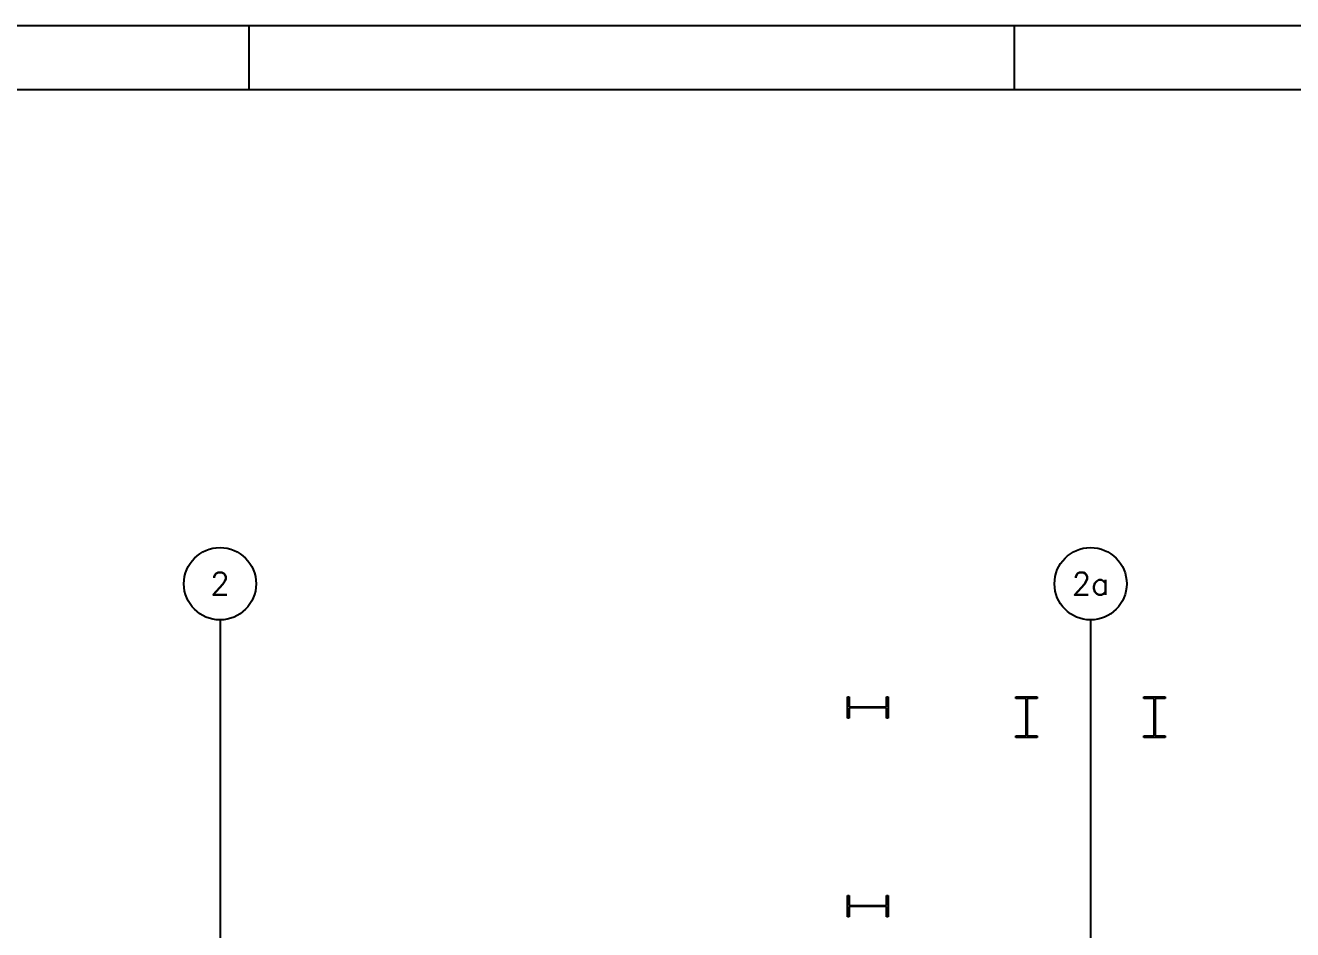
# Model space of a CAD drawing. Header units: millimetres. Extents: x -4245 to 5400, y -2094 to 2406.
# Drawn here: x -2772 to -1782, y 1699 to 2406 of the extents above; entities that cross this region are included whole.
import ezdxf
from ezdxf.enums import TextEntityAlignment as Align

# ---------------------------------------------------------------- set-up
doc = ezdxf.new("R2010")
doc.units = ezdxf.units.MM
doc.header["$LTSCALE"] = 50
doc.linetypes.add('EIXO', pattern=[6.8, 6, -0.4, 0, -0.4])
for name, color, linetype in [('F-EIXO', 12, 'EIXO'), ('F-MARGEM', 1, 'Continuous'), ('F-TEXTO', 6, 'Continuous')]:
    doc.layers.add(name, color=color, linetype=linetype)
doc.styles.add('ROMANS', font='simplex.shx')

# ---------------------------------------------------------------- blocks, each defined once
blk = doc.blocks.new('A0-4L_900')
at = {"layer": 'F-MARGEM', "color": 2}
for p, q in [((32.95, 89), (32.95, 90)), ((44.9, 90), (44.9, 89))]:
    blk.add_line(p, q, dxfattribs=at)
blk.add_lwpolyline([(0, 0), (0, 90), (192.9, 90), (192.9, 0)], close=True, dxfattribs=at)
at = {"layer": 'F-MARGEM', "color": 7}
blk.add_lwpolyline([(2.5, 89), (191.9, 89), (191.9, 1), (2.5, 1)], close=True, dxfattribs=at)
blk = doc.blocks.new('*U32')
at = {"layer": 'F-EIXO'}
blk.add_line((0, 0), (0, -3477.88), dxfattribs=at)
at = {"layer": 'F-EIXO', "color": 2, "linetype": 'Continuous'}
blk.add_circle((0, 28.21), 28.21, dxfattribs=at)
at = {"layer": 'F-TEXTO', "style": 'ROMANS'}
blk.add_attdef('EIXO', text='', height=17.5, rotation=360, dxfattribs=at).set_placement((0, 28.21), align=Align.MIDDLE_CENTER)

msp = doc.modelspace()

# ---------------------------------------------------------------- linework, layer by layer
at = {"color": 1}
for p, q in [((-2130, 1864.6), (-2130, 1881.3)), ((-2130, 1881.3), (-2128.68, 1881.3)), ((-2130, 1881.3), (-2128.68, 1881.3)), ((-2130, 1864.6), (-2130, 1881.3)), ((-2128.68, 1881.3), (-2128.68, 1873.331)), ((-2128.68, 1881.3), (-2128.68, 1873.331)), ((-2099.52, 1873.331), (-2099.52, 1881.3)), ((-2099.52, 1881.3), (-2098.2, 1881.3)), ((-2099.52, 1881.3), (-2098.2, 1881.3)), ((-2099.52, 1873.331), (-2099.52, 1881.3)), ((-2098.2, 1881.3), (-2098.2, 1864.6)), ((-2098.2, 1881.3), (-2098.2, 1864.6)), ((-1998.35, 1879.98), (-1998.35, 1881.3)), ((-1998.35, 1881.3), (-1981.65, 1881.3)), ((-1998.35, 1881.3), (-1981.65, 1881.3)), ((-1998.35, 1879.98), (-1998.35, 1881.3)), ((-1981.65, 1881.3), (-1981.65, 1879.98)), ((-1981.65, 1881.3), (-1981.65, 1879.98)), ((-1898.35, 1879.98), (-1898.35, 1881.3)), ((-1898.35, 1881.3), (-1881.65, 1881.3)), ((-1898.35, 1881.3), (-1881.65, 1881.3)), ((-1898.35, 1879.98), (-1898.35, 1881.3)), ((-1881.65, 1881.3), (-1881.65, 1879.98)), ((-1881.65, 1881.3), (-1881.65, 1879.98)), ((-2128.68, 1873.331), (-2099.52, 1873.331)), ((-2128.68, 1873.331), (-2099.52, 1873.331)), ((-2099.52, 1872.569), (-2128.68, 1872.569)), ((-2128.68, 1872.569), (-2128.68, 1864.6)), ((-2128.68, 1872.569), (-2128.68, 1864.6)), ((-2099.52, 1872.569), (-2128.68, 1872.569)), ((-2099.52, 1864.6), (-2099.52, 1872.569)), ((-2099.52, 1864.6), (-2099.52, 1872.569)), ((-1990.381, 1879.98), (-1998.35, 1879.98)), ((-1990.381, 1879.98), (-1998.35, 1879.98)), ((-1990.381, 1850.82), (-1990.381, 1879.98)), ((-1990.381, 1850.82), (-1990.381, 1879.98)), ((-1981.65, 1879.98), (-1989.619, 1879.98)), ((-1989.619, 1879.98), (-1989.619, 1850.82)), ((-1989.619, 1879.98), (-1989.619, 1850.82)), ((-1981.65, 1879.98), (-1989.619, 1879.98)), ((-1890.381, 1879.98), (-1898.35, 1879.98)), ((-1890.381, 1879.98), (-1898.35, 1879.98)), ((-1890.381, 1850.82), (-1890.381, 1879.98)), ((-1890.381, 1850.82), (-1890.381, 1879.98)), ((-1881.65, 1879.98), (-1889.619, 1879.98)), ((-1889.619, 1879.98), (-1889.619, 1850.82)), ((-1889.619, 1879.98), (-1889.619, 1850.82)), ((-1881.65, 1879.98), (-1889.619, 1879.98)), ((-2128.68, 1864.6), (-2130, 1864.6)), ((-2128.68, 1864.6), (-2130, 1864.6)), ((-2098.2, 1864.6), (-2099.52, 1864.6)), ((-2098.2, 1864.6), (-2099.52, 1864.6)), ((-1998.35, 1849.5), (-1998.35, 1850.82)), ((-1998.35, 1850.82), (-1990.381, 1850.82)), ((-1998.35, 1850.82), (-1990.381, 1850.82)), ((-1998.35, 1849.5), (-1998.35, 1850.82)), ((-1981.65, 1849.5), (-1998.35, 1849.5)), ((-1981.65, 1849.5), (-1998.35, 1849.5)), ((-1989.619, 1850.82), (-1981.65, 1850.82)), ((-1989.619, 1850.82), (-1981.65, 1850.82)), ((-1981.65, 1850.82), (-1981.65, 1849.5)), ((-1981.65, 1850.82), (-1981.65, 1849.5)), ((-1898.35, 1849.5), (-1898.35, 1850.82)), ((-1898.35, 1850.82), (-1890.381, 1850.82)), ((-1898.35, 1850.82), (-1890.381, 1850.82)), ((-1898.35, 1849.5), (-1898.35, 1850.82)), ((-1881.65, 1849.5), (-1898.35, 1849.5)), ((-1881.65, 1849.5), (-1898.35, 1849.5)), ((-1889.619, 1850.82), (-1881.65, 1850.82)), ((-1889.619, 1850.82), (-1881.65, 1850.82)), ((-1881.65, 1850.82), (-1881.65, 1849.5)), ((-1881.65, 1850.82), (-1881.65, 1849.5)), ((-2130, 1709.5), (-2130, 1726.2)), ((-2130, 1726.2), (-2128.68, 1726.2)), ((-2130, 1726.2), (-2128.68, 1726.2)), ((-2130, 1709.5), (-2130, 1726.2)), ((-2128.68, 1726.2), (-2128.68, 1718.231)), ((-2128.68, 1726.2), (-2128.68, 1718.231)), ((-2099.52, 1718.231), (-2099.52, 1726.2)), ((-2099.52, 1726.2), (-2098.2, 1726.2)), ((-2099.52, 1726.2), (-2098.2, 1726.2)), ((-2099.52, 1718.231), (-2099.52, 1726.2)), ((-2098.2, 1726.2), (-2098.2, 1709.5)), ((-2098.2, 1726.2), (-2098.2, 1709.5)), ((-2128.68, 1718.231), (-2099.52, 1718.231)), ((-2128.68, 1718.231), (-2099.52, 1718.231)), ((-2099.52, 1717.469), (-2128.68, 1717.469)), ((-2128.68, 1717.469), (-2128.68, 1709.5)), ((-2128.68, 1717.469), (-2128.68, 1709.5)), ((-2099.52, 1717.469), (-2128.68, 1717.469)), ((-2099.52, 1709.5), (-2099.52, 1717.469)), ((-2099.52, 1709.5), (-2099.52, 1717.469)), ((-2128.68, 1709.5), (-2130, 1709.5)), ((-2128.68, 1709.5), (-2130, 1709.5)), ((-2098.2, 1709.5), (-2099.52, 1709.5)), ((-2098.2, 1709.5), (-2099.52, 1709.5))]:
    msp.add_line(p, q, dxfattribs=at)

# ---------------------------------------------------------------- block references
at = {"layer": 'F-EIXO', "linetype": 'Continuous'}
for p, values in [((-2620, 1941.357), {'EIXO': '2'}), ((-1940, 1941.357), {'EIXO': '2a'})]:
    msp.add_blockref('*U32', p, dxfattribs=at).add_auto_attribs(values)
at = {"layer": 'F-MARGEM', "linetype": 'Continuous', "xscale": 50, "yscale": 50, "zscale": 50}
msp.add_blockref('A0-4L_900', (-4244.836, -2094.493), dxfattribs=at)

doc.saveas('drawing.dxf')
